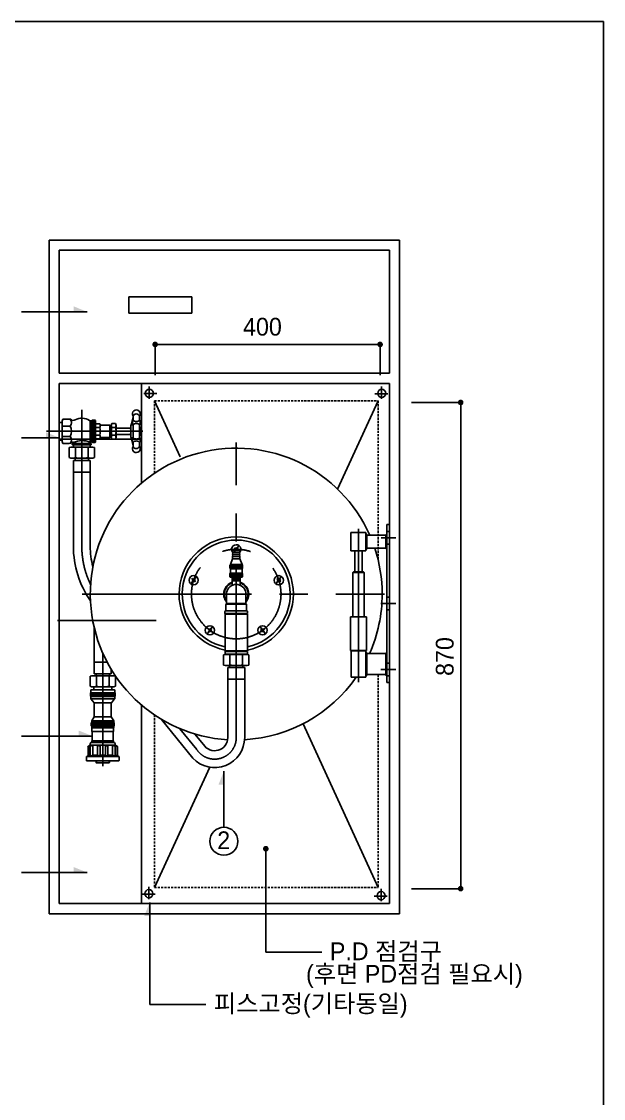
# Model space of a CAD drawing. Header units: millimetres. Extents: x 0 to 42050, y 0 to 29700.
# Drawn here: x 11613 to 14889, y 16216 to 22281 of the extents above; entities that cross this region are included whole.
import ezdxf
from ezdxf.enums import TextEntityAlignment as Align

# ---------------------------------------------------------------- set-up
doc = ezdxf.new("R2010")
doc.units = ezdxf.units.MM
doc.header["$LTSCALE"] = 50
for name, pattern in [('CENTER', [50.8, 31.75, -6.35, 6.35, -6.35]), ('CENTER2', [28.575, 19.05, -3.175, 3.175, -3.175]), ('HIDDEN', [0.375, 0.25, -0.125])]:
    doc.linetypes.add(name, pattern=pattern)
for name, color, linetype in [('4', 4, 'Continuous'), ('DIM', 7, 'Continuous'), ('FONT', 3, 'Continuous'), ('FORM', 4, 'Continuous'), ('PIPE', 3, 'Continuous'), ('도면층2', 4, 'Continuous'), ('도면층4', 112, 'Continuous')]:
    doc.layers.add(name, color=color, linetype=linetype)
doc.styles.add('돋움', font='')
doc.styles.get('돋움').set_extended_font_data('Dotum')
pattern_1 = [(45, (1190.246, 135150.4934), (-2.09733178, 2.09733178), [])]
pattern_2 = [(135, (1190.246, 135150.4934), (-2.09733178, -2.09733178), [])]

msp = doc.modelspace()

# ---------------------------------------------------------------- hatches: boundary and pattern name
at = {"ltscale": 10}
h = msp.add_hatch(dxfattribs=at)
h.set_pattern_fill('ANSI31', color=3, scale=23.7286, style=0)
h.set_pattern_definition(pattern_1)
h.paths.add_polyline_path([(12821.8, 19172.5), (12786.3, 19172.5), (12786.3, 19154.7), (12821.8, 19154.7)])
h.paths.add_polyline_path([(12821.8, 19219.9), (12786.3, 19219.9), (12786.3, 19202.1), (12821.8, 19202.1)])
h = msp.add_hatch(dxfattribs=at)
h.set_pattern_fill('ANSI31', color=3, scale=23.7286, angle=90, style=0)
h.set_pattern_definition(pattern_2)
h.paths.add_polyline_path([(12821.8, 19172.5), (12786.3, 19172.5), (12786.3, 19154.7), (12821.8, 19154.7)])
h.paths.add_polyline_path([(12821.8, 19219.9), (12786.3, 19219.9), (12786.3, 19202.1), (12821.8, 19202.1)])
h = msp.add_hatch(dxfattribs=at)
h.set_pattern_fill('ANSI31', color=3, scale=23.7286, style=0)
h.set_pattern_definition([(135, (24453.4456, 135150.4934), (2.09733178, 2.09733178), [])])
h.paths.add_polyline_path([(12821.8, 19172.5), (12857.4, 19172.5), (12857.4, 19154.7), (12821.8, 19154.7)])
h.paths.add_polyline_path([(12821.8, 19219.9), (12857.4, 19219.9), (12857.4, 19202.1), (12821.8, 19202.1)])
h = msp.add_hatch(dxfattribs=at)
h.set_pattern_fill('ANSI31', color=3, scale=23.7286, angle=90, style=0)
h.set_pattern_definition([(45, (24453.4456, 135150.4934), (2.09733178, -2.09733178), [])])
h.paths.add_polyline_path([(12821.8, 19172.5), (12857.4, 19172.5), (12857.4, 19154.7), (12821.8, 19154.7)])
h.paths.add_polyline_path([(12821.8, 19219.9), (12857.4, 19219.9), (12857.4, 19202.1), (12821.8, 19202.1)])
h = msp.add_hatch(dxfattribs=at)
h.set_pattern_fill('ANSI31', color=3, scale=23.7286, style=0)
h.set_pattern_definition(pattern_1)
h.paths.add_polyline_path([(12844.1, 19145.8), (12821.8, 19145.8), (12821.8, 19130.9), (12844.1, 19130.9)])
h.paths.add_polyline_path([(12821.8, 19145.8), (12799.6, 19145.8), (12799.6, 19130.9), (12821.8, 19130.9)])
h = msp.add_hatch(dxfattribs=at)
h.set_pattern_fill('ANSI31', color=3, scale=23.7286, angle=90, style=0)
h.set_pattern_definition(pattern_2)
h.paths.add_polyline_path([(12844.1, 19145.8), (12821.8, 19145.8), (12821.8, 19130.9), (12844.1, 19130.9)])
h.paths.add_polyline_path([(12821.8, 19145.8), (12799.6, 19145.8), (12799.6, 19130.9), (12821.8, 19130.9)])

# ---------------------------------------------------------------- linework, layer by layer
at = {"linetype": 'CENTER2'}
for p, q in [((11952.5, 20094.3), (11952.5, 19326)), ((12296.7, 19973.4), (11754.6, 19973.4)), ((12821.8, 18241.4), (12821.8, 19909.6)), ((13510, 18560.9), (13510, 19423.8)), ((13720.6, 19374.1), (13637.5, 19374.1)), ((11954.4, 19056.8), (13655.9, 19056.8)), ((13720.6, 19003.4), (13634.9, 19003.4)), ((12070.3, 18087.1), (12070.3, 18724.7)), ((13720.6, 18632.6), (13634.9, 18632.6)), ((12599.1, 18181.2), (12505.2, 18298.6))]:
    msp.add_line(p, q, dxfattribs=at)
at = {"color": 0, "ltscale": 10}
for p, q in [((11825.9, 20023.9), (11842.7, 20023.9)), ((11825.9, 19923), (11842.7, 19923))]:
    msp.add_line(p, q, dxfattribs=at)
at = {"color": 0, "ltscale": 5}
msp.add_line((11825.9, 20023.9), (11825.9, 19923), dxfattribs=at)
at = {"color": 253}
for p, q in [((11881.4, 19881.5), (11881.4, 19825.1)), ((11899.2, 19884.5), (12005.8, 19884.5)), ((11906.3, 19884.5), (11998.7, 19884.5)), ((11916.9, 19825.1), (11916.9, 19881.5)), ((11988, 19825.1), (11988, 19881.5)), ((12023.5, 19881.5), (12023.5, 19825.1)), ((11899.2, 19822.2), (12005.8, 19822.2)), ((11914.7, 19822.2), (11914.7, 19809.1)), ((11990.3, 19822.2), (11990.3, 19809.1)), ((12750.8, 18713.7), (12750.8, 18657.3)), ((12875.1, 18716.6), (12768.5, 18716.6)), ((12786.3, 18657.3), (12786.3, 18713.7)), ((12857.4, 18657.3), (12857.4, 18713.7)), ((12892.9, 18713.7), (12892.9, 18657.3)), ((12875.1, 18654.3), (12768.5, 18654.3)), ((12784, 18654.3), (12784, 18643.3)), ((12859.7, 18654.3), (12859.7, 18643.3)), ((11999.3, 18537.3), (11999.3, 18593.6)), ((12123.6, 18596.6), (12017, 18596.6)), ((12032.5, 18596.6), (12032.5, 18607.6)), ((12034.8, 18593.6), (12034.8, 18537.3)), ((12105.9, 18593.6), (12105.9, 18537.3)), ((12108.1, 18596.6), (12108.1, 18607.6)), ((12141.4, 18537.3), (12141.4, 18593.6)), ((12123.6, 18534.3), (12017, 18534.3)), ((12019.9, 18517.5), (12019.9, 18534.4)), ((12120.8, 18517.5), (12120.8, 18534.4))]:
    msp.add_line(p, q, dxfattribs=at)
at = {"color": 4, "ltscale": 0.15}
for p, q in [((11905, 19809.1), (11905, 19326)), ((11999.9, 19809.1), (11999.9, 19326)), ((12022.9, 18607.6), (12022.9, 18865.3)), ((12022.9, 18673), (12095.4, 18673)), ((12117.8, 18607.6), (12117.8, 18633.3)), ((12774.4, 18643.3), (12774.4, 18248.7)), ((12869.3, 18643.3), (12774.4, 18643.3)), ((12869.3, 18643.3), (12869.3, 18248.7)), ((12117.8, 18607.6), (12022.9, 18607.6))]:
    msp.add_line(p, q, dxfattribs=at)
at = {"color": 4, "ltscale": 10}
for p, q in [((11905, 19809.1), (11999.9, 19809.1)), ((11999.9, 19743.8), (11905, 19743.8)), ((12774.4, 18577.9), (12869.3, 18577.9)), ((12577.1, 18132.9), (12401.4, 18350.9)), ((12637.5, 18209.1), (12589.5, 18268.7))]:
    msp.add_line(p, q, dxfattribs=at)
at = {"color": 3, "ltscale": 5}
for p, q in [((12821.8, 19303), (12801.1, 19303)), ((12821.8, 19291.1), (12801.1, 19291.1)), ((12834, 19325.6), (12809.7, 19292.2)), ((12813.6, 19317.7), (12811, 19314.2)), ((12818.8, 19308.5), (12814.8, 19303)), ((12822.4, 19305.9), (12820.3, 19303)), ((12827.1, 19319.9), (12821.4, 19312.1)), ((12821.8, 19303), (12842.6, 19303)), ((12821.8, 19291.1), (12842.6, 19291.1)), ((12830.7, 19317.3), (12825, 19309.5)), ((12832.8, 19303.8), (12832.2, 19303)), ((12821.8, 19279.2), (12801.1, 19279.2)), ((12821.8, 19267.4), (12801.1, 19267.4)), ((12821.8, 19255.5), (12801.1, 19255.5)), ((12821.8, 19279.2), (12842.6, 19279.2)), ((12821.8, 19267.4), (12842.6, 19267.4)), ((12821.8, 19255.5), (12842.6, 19255.5)), ((12821.8, 19219.9), (12786.3, 19219.9)), ((12821.8, 19202.1), (12786.3, 19202.1)), ((12821.8, 19172.5), (12786.3, 19172.5)), ((12821.8, 19222.9), (12789.2, 19222.9)), ((12821.8, 19199.1), (12789.2, 19199.1)), ((12821.8, 19175.4), (12789.2, 19175.4)), ((12821.8, 19222.9), (12854.5, 19222.9)), ((12821.8, 19219.9), (12857.4, 19219.9)), ((12821.8, 19202.1), (12857.4, 19202.1)), ((12821.8, 19199.1), (12854.5, 19199.1)), ((12821.8, 19175.4), (12854.5, 19175.4)), ((12821.8, 19172.5), (12857.4, 19172.5)), ((12594.3, 19151.6), (12570, 19118.1)), ((12573.9, 19143.7), (12571.3, 19140.1)), ((12579.1, 19134.4), (12573.5, 19126.6)), ((12582.7, 19131.8), (12577.1, 19124)), ((12587.4, 19145.8), (12581.7, 19138)), ((12591, 19143.2), (12585.3, 19135.4)), ((12593.1, 19129.7), (12590.5, 19126.1)), ((12821.8, 19154.7), (12786.3, 19154.7)), ((12821.8, 19151.7), (12789.2, 19151.7)), ((12821.8, 19145.8), (12799.6, 19145.8)), ((12821.8, 19130.9), (12799.6, 19130.9)), ((12821.8, 19154.7), (12857.4, 19154.7)), ((12821.8, 19151.7), (12854.5, 19151.7)), ((12821.8, 19145.8), (12844.1, 19145.8)), ((12821.8, 19130.9), (12844.1, 19130.9)), ((13073.6, 19151.4), (13049.3, 19117.9)), ((13053.2, 19143.5), (13050.6, 19139.9)), ((13058.4, 19134.2), (13052.7, 19126.4)), ((13062, 19131.6), (13056.3, 19123.8)), ((13066.7, 19145.6), (13061, 19137.8)), ((13070.3, 19143), (13064.6, 19135.2)), ((13072.4, 19129.5), (13069.8, 19125.9)), ((12767.7, 19004.4), (12767.7, 19065.7)), ((12876, 19004.4), (12876, 19065.7)), ((12764, 18964.8), (12764, 18998.9)), ((12879.2, 19000.6), (12764.5, 19000.6)), ((12767.7, 19004.4), (12876, 19004.4)), ((12879.7, 18964.8), (12879.7, 18998.9)), ((12758.1, 18947), (12758.1, 18958.9)), ((12758.1, 18947), (12821.8, 18947)), ((12761, 18961.9), (12882.7, 18961.9)), ((12771.4, 18944.1), (12771.4, 18947)), ((12821.8, 18947), (12885.6, 18947)), ((12872.3, 18944.1), (12872.3, 18947)), ((12885.6, 18947), (12885.6, 18958.9)), ((12685.9, 18869.7), (12661.6, 18836.2)), ((12665.5, 18861.8), (12662.9, 18858.2)), ((12679, 18863.9), (12673.3, 18856.1)), ((12957.8, 18869.7), (12982.1, 18836.2)), ((12964.7, 18863.9), (12970.4, 18856.1)), ((12978.2, 18861.8), (12980.8, 18858.2)), ((12670.7, 18852.5), (12665, 18844.7)), ((12674.3, 18849.9), (12668.6, 18842.1)), ((12682.6, 18861.3), (12676.9, 18853.5)), ((12684.7, 18847.9), (12682.1, 18844.3)), ((12959, 18847.9), (12961.6, 18844.3)), ((12961.1, 18861.3), (12966.8, 18853.5)), ((12969.4, 18849.9), (12975, 18842.1)), ((12973, 18852.5), (12978.6, 18844.7)), ((12758.8, 18733.5), (12758.8, 18718.6)), ((12821.8, 18733.5), (12758.8, 18733.5)), ((12821.8, 18718.6), (12758.8, 18718.6)), ((12771.4, 18733.5), (12771.4, 18736.4)), ((12821.8, 18733.5), (12884.9, 18733.5)), ((12821.8, 18718.6), (12884.9, 18718.6)), ((12872.3, 18733.5), (12872.3, 18736.4)), ((12884.9, 18733.5), (12884.9, 18718.6))]:
    msp.add_line(p, q, dxfattribs=at)
at = {"color": 3, "ltscale": 20}
for p, q in [((12801.1, 19291.1), (12801.1, 19303)), ((12842.6, 19291.1), (12842.6, 19303)), ((12801.1, 19255.5), (12801.1, 19267.4)), ((12842.6, 19255.5), (12842.6, 19267.4)), ((12786.3, 19202.1), (12786.3, 19219.9)), ((12786.3, 19154.7), (12786.3, 19172.5)), ((12789.2, 19175.4), (12789.2, 19199.1)), ((12854.5, 19175.4), (12854.5, 19199.1)), ((12857.4, 19202.1), (12857.4, 19219.9)), ((12857.4, 19154.7), (12857.4, 19172.5)), ((12799.6, 19106.2), (12799.6, 19145.8)), ((12810, 19145.8), (12810, 19151.7)), ((12833.7, 19145.8), (12833.7, 19151.7)), ((12844.1, 19106.2), (12844.1, 19145.8))]:
    msp.add_line(p, q, dxfattribs=at)
at = {"color": 3, "ltscale": 10}
for p, q in [((12802.6, 19291.3), (12801.1, 19279.2)), ((12811, 19314.2), (12818.8, 19308.5)), ((12813.6, 19317.7), (12821.4, 19312.1)), ((12822.4, 19305.9), (12826.4, 19303)), ((12825, 19309.5), (12832.8, 19303.8)), ((12827.1, 19319.9), (12830.7, 19317.3)), ((12841.1, 19291.3), (12842.6, 19279.2)), ((12789.2, 19222.9), (12801.1, 19255.5)), ((12802.6, 19279.2), (12801.1, 19267.4)), ((12841.1, 19279.2), (12842.6, 19267.4)), ((12854.5, 19222.9), (12842.6, 19255.5)), ((12786.3, 19219.9), (12789.2, 19222.9)), ((12789.2, 19199.1), (12786.3, 19202.1)), ((12786.3, 19172.5), (12789.2, 19175.4)), ((12857.4, 19219.9), (12854.5, 19222.9)), ((12854.5, 19199.1), (12857.4, 19202.1)), ((12857.4, 19172.5), (12854.5, 19175.4)), ((12571.3, 19140.1), (12579.1, 19134.4)), ((12573.5, 19126.6), (12577.1, 19124)), ((12573.9, 19143.7), (12581.7, 19138)), ((12582.7, 19131.8), (12590.5, 19126.1)), ((12585.3, 19135.4), (12593.1, 19129.7)), ((12587.4, 19145.8), (12591, 19143.2)), ((12789.2, 19151.7), (12786.3, 19154.7)), ((12854.5, 19151.7), (12857.4, 19154.7)), ((13050.6, 19139.9), (13058.4, 19134.2)), ((13052.7, 19126.4), (13056.3, 19123.8)), ((13053.2, 19143.5), (13061, 19137.8)), ((13062, 19131.6), (13069.8, 19125.9)), ((13064.6, 19135.2), (13072.4, 19129.5)), ((13066.7, 19145.6), (13070.3, 19143)), ((12665.5, 18861.8), (12673.3, 18856.1)), ((12679, 18863.9), (12682.6, 18861.3)), ((12964.7, 18863.9), (12961.1, 18861.3)), ((12978.2, 18861.8), (12970.4, 18856.1)), ((12662.9, 18858.2), (12670.7, 18852.5)), ((12665, 18844.7), (12668.6, 18842.1)), ((12674.3, 18849.9), (12682.1, 18844.3)), ((12676.9, 18853.5), (12684.7, 18847.9)), ((12966.8, 18853.5), (12959, 18847.9)), ((12969.4, 18849.9), (12961.6, 18844.3)), ((12980.8, 18858.2), (12973, 18852.5)), ((12978.6, 18844.7), (12975, 18842.1))]:
    msp.add_line(p, q, dxfattribs=at)
at = {"linetype": 'ByBlock'}
for p, q in [((12771.4, 18733.5), (12773.8, 18733.5)), ((12773.8, 18733.5), (12771.4, 18733.5)), ((12771.4, 18733.5), (12773.8, 18733.5)), ((12773.8, 18733.5), (12771.4, 18733.5)), ((12872.3, 18733.5), (12869.9, 18733.5)), ((12869.9, 18733.5), (12872.3, 18733.5)), ((12872.3, 18733.5), (12869.9, 18733.5)), ((12869.9, 18733.5), (12872.3, 18733.5))]:
    msp.add_line(p, q, dxfattribs=at)
at = {"ltscale": 10}
for p, q in [((12771.4, 18718.6), (12771.4, 18716.5)), ((12872.3, 18718.6), (12872.3, 18716.5))]:
    msp.add_line(p, q, dxfattribs=at)
at = {"color": 250}
for p, q in [((12002.9, 18501.2), (12000.7, 18499.7)), ((12070.3, 18499.7), (12000.7, 18499.7)), ((12002.9, 18501.2), (12002.9, 18514.5)), ((12070.3, 18501.2), (12002.9, 18501.2)), ((12070.3, 18501.2), (12137.7, 18501.2)), ((12070.3, 18499.7), (12140, 18499.7)), ((12137.7, 18501.2), (12137.7, 18514.5)), ((12137.7, 18501.2), (12140, 18499.7)), ((12000.7, 18481.9), (12070.3, 18481.9)), ((12002.9, 18480.4), (12000.7, 18481.9)), ((12070.3, 18480.4), (12002.9, 18480.4)), ((12002.9, 18468.2), (12002.9, 18480.4)), ((12003.6, 18466.3), (12021.5, 18445)), ((12022.5, 18443.4), (12070.3, 18443.4)), ((12140, 18481.9), (12070.3, 18481.9)), ((12070.3, 18480.4), (12137.7, 18480.4)), ((12118.2, 18443.4), (12070.3, 18443.4)), ((12137, 18466.3), (12119.1, 18445)), ((12137.7, 18480.4), (12140, 18481.9)), ((12137.7, 18468.2), (12137.7, 18480.4)), ((12008.1, 18333.7), (12005.9, 18332.3)), ((12008.1, 18342.6), (12022, 18364.9)), ((12008.1, 18342.6), (12070.3, 18342.6)), ((12008.1, 18333.7), (12008.1, 18342.6)), ((12008.1, 18333.7), (12070.3, 18333.7)), ((12070.3, 18366.3), (12022.7, 18366.3)), ((12070.3, 18366.3), (12118, 18366.3)), ((12132.6, 18342.6), (12070.3, 18342.6)), ((12070.3, 18335.2), (12070.3, 18330.2)), ((12070.3, 18335.2), (12070.3, 18330.2)), ((12070.3, 18335.2), (12070.3, 18330.2)), ((12070.3, 18335.2), (12070.3, 18330.2)), ((12132.6, 18333.7), (12070.3, 18333.7)), ((12132.6, 18342.6), (12118.6, 18364.9)), ((12132.6, 18333.7), (12132.6, 18342.6)), ((12132.6, 18333.7), (12134.8, 18332.3)), ((12008.1, 18313), (12005.9, 18314.5)), ((12070.3, 18313), (12008.1, 18313)), ((12009.6, 18283.4), (12009.6, 18302.6)), ((12011.1, 18230), (12011.1, 18283.4)), ((12070.3, 18313), (12132.6, 18313)), ((12129.6, 18230), (12129.6, 18283.4)), ((12131.1, 18283.4), (12131.1, 18302.6)), ((12132.6, 18313), (12134.8, 18314.5)), ((11987.4, 18145.5), (11987.4, 18194.5)), ((11997.7, 18203.4), (11996.2, 18203.4)), ((11997.7, 18152), (11997.7, 18206.6)), ((11997.7, 18206.6), (12070.3, 18206.6)), ((12011.1, 18221.1), (12003.7, 18221.1)), ((12070.3, 18221.1), (12003.7, 18221.1)), ((12009.6, 18221.1), (12009.6, 18230)), ((12070.3, 18221.1), (12137, 18221.1)), ((12142.9, 18206.6), (12070.3, 18206.6)), ((12129.6, 18221.1), (12137, 18221.1)), ((12131.1, 18221.1), (12131.1, 18230)), ((12142.9, 18152), (12142.9, 18206.6)), ((12142.9, 18203.4), (12144.4, 18203.4)), ((12153.3, 18145.5), (12153.3, 18194.5)), ((11978.5, 18118.9), (11978.5, 18139.7)), ((12070.3, 18141.1), (11978.8, 18141.1)), ((11980, 18142.3), (11996, 18149.2)), ((11997.2, 18150.3), (12000, 18150.3)), ((12014.8, 18150.3), (12040.8, 18150.3)), ((12055.6, 18150.3), (12070.3, 18150.3)), ((12085.1, 18150.3), (12070.3, 18150.3)), ((12070.3, 18141.1), (12161.8, 18141.1)), ((12125.8, 18150.3), (12099.9, 18150.3)), ((12143.4, 18150.3), (12140.6, 18150.3)), ((12160.7, 18142.3), (12144.7, 18149.2)), ((12162.2, 18118.9), (12162.2, 18139.7)), ((12070.3, 18117.4), (11980, 18117.4)), ((12042.6, 18117.4), (12032.5, 18114.5)), ((12037.3, 18117.4), (12033.3, 18116.2)), ((12034, 18107.1), (12070.3, 18107.1)), ((12070.3, 18117.4), (12160.7, 18117.4)), ((12106.6, 18107.1), (12070.3, 18107.1)), ((12106.6, 18107.1), (12070.3, 18107.1)), ((12098.1, 18117.4), (12108.1, 18114.5)), ((12103.3, 18117.4), (12107.4, 18116.2))]:
    msp.add_line(p, q, dxfattribs=at)
at = {"linetype": 'CENTER2'}
msp.add_circle((12821.8, 19056.8), 252.1, dxfattribs=at)
at = {"color": 3, "ltscale": 10}
for centre in [(12582.1, 19134.7), (13061.4, 19134.5), (12673.7, 18852.8), (12970, 18852.8)]:
    msp.add_circle(centre, 26, dxfattribs=at)
at = {"color": 253}
for centre, radius, start, end in [((11899.2, 19829.8), 54.7, 71.04436, 108.95564), ((11952.5, 19670.1), 214.3, 80.4569, 99.5431), ((12005.8, 19829.8), 54.7, 71.04436, 108.95564), ((11899.2, 19876.9), 54.7, 251.04436, 288.95564), ((11952.5, 20036.5), 214.3, 260.4569, 279.5431), ((12005.8, 19876.9), 54.7, 251.04436, 288.95564), ((12768.5, 18661.9), 54.7, 71.04436, 108.95564), ((12821.8, 18502.3), 214.3, 80.4569, 99.5431), ((12875.1, 18661.9), 54.7, 71.04436, 108.95564), ((12768.5, 18709), 54.7, 251.04436, 288.95564), ((12821.8, 18868.7), 214.3, 260.4569, 279.5431), ((12875.1, 18709), 54.7, 251.04436, 288.95564), ((12017, 18541.9), 54.7, 71.04436, 108.95564), ((12070.3, 18382.3), 214.3, 80.4569, 99.5431), ((12017, 18589), 54.7, 251.04436, 288.95564), ((12123.6, 18589), 54.7, 251.04436, 288.95564)]:
    msp.add_arc(centre, radius, start, end, dxfattribs=at)
at = {"color": 190}
for radius, start, end in [(821.6, 23.84928, 266.68865), (321.8, 281.29453, 258.70547), (304, 281.96517, 258.03483), (821.6, 0, 18.30525), (821.6, 335.92437, 0), (821.6, 273.2805, 325.22208)]:
    msp.add_arc((12821.8, 19056.8), radius, start, end, dxfattribs=at)
at = {"color": 4, "ltscale": 0.15}
for centre, radius, start, end in [((12444.9, 19326), 539.8, 180, 214.71828), ((12444.9, 19326), 444.9, 180, 194.91655), ((12700.2, 18248.7), 169.1, 223.23601, 0), ((12700.2, 18248.7), 74.2, 212.26986, 0)]:
    msp.add_arc(centre, radius, start, end, dxfattribs=at)
at = {"linetype": 'CENTER2'}
for centre, radius, start, end in [((12444.9, 19326), 492.4, 180, 205.92129), ((12700.2, 18248.7), 121.6, 213.71678, 0)]:
    msp.add_arc(centre, radius, start, end, dxfattribs=at)
at = {"color": 3, "ltscale": 10}
for centre, radius, start, end in [((12821.7, 19308.8), 26, 323.50846, 217.24495), ((12821.8, 19055.9), 55, 10.23463, 169.76537)]:
    msp.add_arc(centre, radius, start, end, dxfattribs=at)
at = {"color": 3, "ltscale": 5}
for centre, radius, start, end in [((12821.8, 19056.8), 70.4, 108.40848, 219.78769), ((12821.8, 19056.8), 66.7, 109.47122, 215.79537), ((12821.8, 19056.8), 70.4, 320.21231, 71.59152), ((12821.8, 19056.8), 66.7, 324.20463, 70.52878), ((12767, 18998.9), 2.97, 112.02431, 180), ((12764.7, 19004.4), 2.97, 292.02431, 0), ((12878.9, 19004.4), 2.97, 180, 247.97569), ((12876.7, 18998.9), 2.97, 0, 67.97569), ((12761, 18958.9), 2.97, 90, 180), ((12761, 18964.8), 2.97, 270, 0), ((12882.7, 18964.8), 2.97, 180, 270), ((12882.7, 18958.9), 2.97, 0, 90)]:
    msp.add_arc(centre, radius, start, end, dxfattribs=at)
at = {"ltscale": 10}
for centre, radius, start, end in [((12123.6, 18541.9), 54.7, 71.04436, 108.95564), ((12070.3, 18748.6), 214.3, 260.4569, 279.5431)]:
    msp.add_arc(centre, radius, start, end, dxfattribs=at)
at = {"color": 250}
for centre, radius, start, end in [((12005.9, 18514.5), 2.96, 90, 180), ((12134.8, 18514.5), 2.96, 0, 90), ((12005.9, 18468.2), 2.96, 180, 220.156), ((12134.8, 18468.2), 2.96, 319.844, 0), ((12017, 18368), 5.93, 327.99462, 0), ((12123.7, 18368), 5.93, 180, 212.00538), ((12009.6, 18305.6), 1.48, 180, 270), ((12011.1, 18302.6), 1.48, 90, 180), ((12129.6, 18302.6), 1.48, 0, 90), ((12131.1, 18305.6), 1.48, 270, 0), ((11996.2, 18194.5), 8.89, 90, 180), ((12038.4, 18198.5), 41.5, 146.93066, 168.77431), ((12007.4, 18196), 7.41, 0, 180), ((12048.2, 18196), 7.41, 0, 180), ((12092.5, 18196), 7.41, 0, 180), ((12133.2, 18196), 7.41, 0, 180), ((12102.2, 18198.5), 41.5, 11.22569, 33.06934), ((12144.4, 18194.5), 8.89, 0, 90), ((11981.4, 18139.7), 2.96, 119.81012, 180), ((11994.8, 18152), 2.96, 293.54171, 0), ((12007.4, 18153.6), 8.09, 203.72719, 336.27281), ((12048.2, 18153.6), 8.09, 203.72719, 336.27281), ((12092.5, 18153.6), 8.09, 203.72719, 336.27281), ((12133.2, 18153.6), 8.09, 203.72719, 336.27281), ((12145.9, 18152), 2.96, 180, 246.45829), ((12159.2, 18139.7), 2.96, 0, 60.18988), ((11980, 18118.9), 1.48, 180, 270), ((12160.7, 18118.9), 1.48, 270, 0)]:
    msp.add_arc(centre, radius, start, end, dxfattribs=at)
at = {"color": 4, "ltscale": 5}
msp.add_arc((12821.8, 19056.8), 541.3, 269.98156, 270, dxfattribs=at)
at = {"color": 250, "ltscale": 2.5}
for centre, start, end in [((12017, 18441.2), 0, 40.156), ((12123.7, 18441.2), 139.844, 180)]:
    msp.add_arc(centre, 5.93, start, end, dxfattribs=at)
at = {"layer": '4', "color": 42}
for p, q in [((11842.7, 20030), (11842.7, 19916.9)), ((11842.7, 19923), (11842.7, 20023.9)), ((11842.7, 20017.9), (11842.7, 19960.9)), ((11844.9, 20042), (11882.1, 20042)), ((11902.1, 20034.3), (11902.3, 20034.3)), ((12006.7, 20032.8), (11998.9, 20032.8)), ((11999.9, 19913.3), (11999.9, 20032.8)), ((12008.1, 19913.7), (12008.1, 20033.2)), ((12010.3, 19911.6), (12010.3, 20035.3)), ((12020.7, 20035.7), (12011.8, 20035.7)), ((12020.7, 20035.7), (12020.7, 19973.5)), ((12026.6, 20035.7), (12020.7, 20035.7)), ((12029.6, 20032.8), (12029.6, 19973.5)), ((12032.6, 20016.3), (12053.3, 20016.3)), ((12142.3, 20017.1), (12121.6, 20017.1)), ((12241.6, 20054.5), (12230.8, 20010.3)), ((12241.7, 20056.9), (12241.7, 20036)), ((12277.2, 20057.9), (12277.2, 20036)), ((11886.9, 20002.5), (11842.7, 20002.5)), ((12020.7, 19911.2), (12020.7, 19973.5)), ((12029.6, 19994.9), (12054.2, 19994.9)), ((12029.6, 19914.1), (12029.6, 19973.5)), ((12111.2, 20008.3), (12058.6, 20008.3)), ((12112.7, 20006.8), (12111.2, 20008.3)), ((12111.2, 20008.3), (12111.2, 19938.6)), ((12112.7, 20006.8), (12112.7, 19973.5)), ((12118.6, 20006.1), (12112.7, 20006.1)), ((12112.7, 19940.1), (12112.7, 19973.5)), ((12118.6, 20006.1), (12118.6, 19973.5)), ((12118.6, 19940.8), (12118.6, 19973.5)), ((12121.5, 19995.3), (12142.3, 19995.3)), ((12145.3, 20006.2), (12145.3, 19973.5)), ((12226.8, 19991.2), (12145.3, 19991.2)), ((12145.3, 19940.7), (12145.3, 19973.5)), ((12226.8, 19955.7), (12145.3, 19955.7)), ((12226.8, 19991.2), (12226.8, 19985.3)), ((12228.3, 19985.3), (12226.8, 19985.3)), ((12226.8, 19955.7), (12226.8, 19961.6)), ((12228.3, 19961.6), (12226.8, 19961.6)), ((12241, 20010.2), (12228.3, 20009)), ((12228.3, 20009), (12228.3, 19973.5)), ((12228.3, 19937.9), (12228.3, 19973.5)), ((12241.7, 20009.1), (12241.7, 19973.5)), ((12241.7, 19973.5), (12241.7, 19937.8)), ((12277.2, 20009.1), (12277.2, 19973.5)), ((12284.3, 19995.7), (12277.2, 19995.7)), ((12285.6, 19984.6), (12277.2, 19984.6)), ((12277.2, 19973.5), (12277.2, 19937.8)), ((12285.6, 19962.3), (12277.2, 19962.4)), ((12285.6, 19990.1), (12285.6, 19956.8)), ((12287.6, 19985.3), (12285.6, 19985.3)), ((12287.6, 19983.8), (12285.6, 19983.8)), ((12287.6, 19963.1), (12285.6, 19963.1)), ((12287.6, 19961.6), (12285.6, 19961.6)), ((12287.6, 19985.3), (12287.6, 19973.5)), ((12287.6, 19961.6), (12287.6, 19973.5)), ((11886.9, 19944.5), (11842.7, 19944.5)), ((11844.9, 19905), (11882.1, 19905)), ((11899.1, 19902.3), (11899.1, 19899.3)), ((11902.1, 19912.6), (11902.9, 19912.6)), ((11902.9, 19905.2), (11902.1, 19905.2)), ((11902.1, 19896.3), (11906.3, 19896.3)), ((12002, 19905.2), (11902.9, 19905.2)), ((11905.9, 19909.7), (11905.9, 19908.2)), ((11906.3, 19896.3), (11906.3, 19884.5)), ((11998.7, 19896.3), (11906.3, 19896.3)), ((12002.9, 19896.3), (11998.7, 19896.3)), ((11998.7, 19896.3), (11998.7, 19884.5)), ((11999, 19911.2), (11999, 19908.2)), ((12006.7, 19914.1), (12002, 19914.1)), ((12002.9, 19905.2), (12002, 19905.2)), ((12005.9, 19902.3), (12005.9, 19899.3)), ((12020.7, 19911.2), (12011.8, 19911.2)), ((12026.6, 19911.2), (12020.7, 19911.2)), ((12029.6, 19952), (12054.2, 19952)), ((12032.6, 19930.6), (12053.3, 19930.6)), ((12111.2, 19938.6), (12058.6, 19938.6)), ((12112.7, 19940.1), (12111.2, 19938.6)), ((12118.6, 19940.8), (12112.7, 19940.8)), ((12121.5, 19951.6), (12142.3, 19951.6)), ((12142.3, 19929.8), (12121.5, 19929.8)), ((12241, 19936.7), (12228.3, 19937.9)), ((12241.6, 19892.4), (12230.8, 19936.6)), ((12241.7, 19911), (12241.7, 19889)), ((12284.3, 19951.2), (12277.2, 19951.2)), ((12277.2, 19911), (12277.2, 19889))]:
    msp.add_line(p, q, dxfattribs=at)
at = {"layer": '4', "color": 250}
for p, q in [((12000.7, 18499.7), (12000.7, 18481.9)), ((12002.9, 18499.7), (12002.9, 18481.9)), ((12004.8, 18499.7), (12004.8, 18481.9)), ((12005.9, 18517.5), (12070.3, 18517.5)), ((12007.1, 18499.7), (12007.1, 18481.9)), ((12009.6, 18499.7), (12009.6, 18481.9)), ((12009.6, 18499.7), (12009.6, 18481.9)), ((12012.5, 18499.7), (12012.5, 18481.9)), ((12015.5, 18499.7), (12015.5, 18481.9)), ((12018.5, 18499.7), (12018.5, 18481.9)), ((12021.4, 18499.7), (12021.4, 18481.9)), ((12024.4, 18499.7), (12024.4, 18481.9)), ((12027.4, 18499.7), (12027.4, 18481.9)), ((12030.3, 18499.7), (12030.3, 18481.9)), ((12033.3, 18499.7), (12033.3, 18481.9)), ((12033.3, 18499.7), (12033.3, 18481.9)), ((12036.3, 18499.7), (12036.3, 18481.9)), ((12039.2, 18499.7), (12039.2, 18481.9)), ((12042.2, 18499.7), (12042.2, 18481.9)), ((12045.1, 18499.7), (12045.1, 18481.9)), ((12045.1, 18499.7), (12045.1, 18481.9)), ((12048.1, 18499.7), (12048.1, 18481.9)), ((12051.1, 18499.7), (12051.1, 18481.9)), ((12054, 18499.7), (12054, 18481.9)), ((12057, 18499.7), (12057, 18481.9)), ((12060, 18499.7), (12060, 18481.9)), ((12062.5, 18499.7), (12062.5, 18481.9)), ((12065.1, 18499.7), (12065.1, 18481.9)), ((12068.1, 18499.7), (12068.1, 18481.9)), ((12134.8, 18517.5), (12070.3, 18517.5)), ((12134.8, 18517.5), (12070.3, 18517.5)), ((12072.6, 18499.7), (12072.6, 18481.9)), ((12075.5, 18499.7), (12075.5, 18481.9)), ((12078.1, 18499.7), (12078.1, 18481.9)), ((12080.7, 18499.7), (12080.7, 18481.9)), ((12083.7, 18499.7), (12083.7, 18481.9)), ((12086.6, 18499.7), (12086.6, 18481.9)), ((12089.6, 18499.7), (12089.6, 18481.9)), ((12092.6, 18499.7), (12092.6, 18481.9)), ((12095.5, 18499.7), (12095.5, 18481.9)), ((12095.5, 18499.7), (12095.5, 18481.9)), ((12098.5, 18499.7), (12098.5, 18481.9)), ((12101.4, 18499.7), (12101.4, 18481.9)), ((12104.4, 18499.7), (12104.4, 18481.9)), ((12107.4, 18499.7), (12107.4, 18481.9)), ((12107.4, 18499.7), (12107.4, 18481.9)), ((12110.3, 18499.7), (12110.3, 18481.9)), ((12113.3, 18499.7), (12113.3, 18481.9)), ((12116.3, 18499.7), (12116.3, 18481.9)), ((12119.2, 18499.7), (12119.2, 18481.9)), ((12122.2, 18499.7), (12122.2, 18481.9)), ((12125.2, 18499.7), (12125.2, 18481.9)), ((12128.1, 18499.7), (12128.1, 18481.9)), ((12131.1, 18499.7), (12131.1, 18481.9)), ((12131.1, 18499.7), (12131.1, 18481.9)), ((12133.6, 18499.7), (12133.6, 18481.9)), ((12135.8, 18499.7), (12135.8, 18481.9)), ((12137.7, 18499.7), (12137.7, 18481.9)), ((12140, 18499.7), (12140, 18481.9)), ((12003.1, 18467.1), (12070.3, 18467.1)), ((12137.5, 18467.1), (12070.3, 18467.1)), ((12005.9, 18332.3), (12070.3, 18332.3)), ((12005.9, 18332.3), (12005.9, 18314.5)), ((12007.4, 18332.3), (12007.4, 18314.5)), ((12010.2, 18332.3), (12010.2, 18314.5)), ((12013, 18332.3), (12013, 18314.5)), ((12015.5, 18332.3), (12015.5, 18314.5)), ((12015.5, 18332.3), (12015.5, 18314.5)), ((12018.5, 18332.3), (12018.5, 18314.5)), ((12021.4, 18332.3), (12021.4, 18314.5)), ((12024.4, 18332.3), (12024.4, 18314.5)), ((12027.4, 18332.3), (12027.4, 18314.5)), ((12030.3, 18332.3), (12030.3, 18314.5)), ((12033.3, 18332.3), (12033.3, 18314.5)), ((12036.3, 18332.3), (12036.3, 18314.5)), ((12039.2, 18332.3), (12039.2, 18314.5)), ((12039.2, 18332.3), (12039.2, 18314.5)), ((12042.2, 18332.3), (12042.2, 18314.5)), ((12045.1, 18332.3), (12045.1, 18314.5)), ((12048.1, 18332.3), (12048.1, 18314.5)), ((12051.1, 18332.3), (12051.1, 18314.5)), ((12051.1, 18332.3), (12051.1, 18314.5)), ((12054, 18332.3), (12054, 18314.5)), ((12057, 18332.3), (12057, 18314.5)), ((12060, 18332.3), (12060, 18314.5)), ((12062.9, 18332.3), (12062.9, 18314.5)), ((12065.9, 18332.3), (12065.9, 18314.5)), ((12068.5, 18332.3), (12068.5, 18314.5)), ((12134.8, 18332.3), (12070.3, 18332.3)), ((12072.2, 18332.3), (12072.2, 18314.5)), ((12074.8, 18332.3), (12074.8, 18314.5)), ((12077.7, 18332.3), (12077.7, 18314.5)), ((12080.7, 18332.3), (12080.7, 18314.5)), ((12083.7, 18332.3), (12083.7, 18314.5)), ((12086.6, 18332.3), (12086.6, 18314.5)), ((12089.6, 18332.3), (12089.6, 18314.5)), ((12089.6, 18332.3), (12089.6, 18314.5)), ((12092.6, 18332.3), (12092.6, 18314.5)), ((12095.5, 18332.3), (12095.5, 18314.5)), ((12098.5, 18332.3), (12098.5, 18314.5)), ((12101.4, 18332.3), (12101.4, 18314.5)), ((12101.4, 18332.3), (12101.4, 18314.5)), ((12104.4, 18332.3), (12104.4, 18314.5)), ((12107.4, 18332.3), (12107.4, 18314.5)), ((12110.3, 18332.3), (12110.3, 18314.5)), ((12113.3, 18332.3), (12113.3, 18314.5)), ((12116.3, 18332.3), (12116.3, 18314.5)), ((12119.2, 18332.3), (12119.2, 18314.5)), ((12122.2, 18332.3), (12122.2, 18314.5)), ((12125.2, 18332.3), (12125.2, 18314.5)), ((12125.2, 18332.3), (12125.2, 18314.5)), ((12127.6, 18332.3), (12127.6, 18314.5)), ((12130.5, 18332.3), (12130.5, 18314.5)), ((12133.3, 18332.3), (12133.3, 18314.5)), ((12134.8, 18332.3), (12134.8, 18314.5)), ((12005.9, 18314.5), (12070.3, 18314.5)), ((12008.1, 18313), (12008.1, 18305.6)), ((12009.6, 18304.1), (12070.3, 18304.1)), ((12009.6, 18283.4), (12070.3, 18283.4)), ((12134.8, 18314.5), (12070.3, 18314.5)), ((12131.1, 18304.1), (12070.3, 18304.1)), ((12131.1, 18283.4), (12070.3, 18283.4)), ((12132.6, 18313), (12132.6, 18305.6)), ((12009.6, 18230), (12070.3, 18230)), ((12131.1, 18230), (12070.3, 18230)), ((12032.5, 18114.5), (12032.5, 18108.5)), ((12108.1, 18114.5), (12108.1, 18108.5))]:
    msp.add_line(p, q, dxfattribs=at)
at = {"layer": '4', "color": 250, "ltscale": 2.5}
for p, q in [((12022.9, 18441.2), (12022.9, 18368)), ((12117.7, 18441.2), (12117.7, 18368)), ((12000, 18196), (12000, 18150.3)), ((12014.8, 18196), (12014.8, 18150.3)), ((12040.8, 18196), (12040.8, 18150.3)), ((12055.6, 18196), (12055.6, 18150.3)), ((12085.1, 18196), (12085.1, 18150.3)), ((12099.9, 18196), (12099.9, 18150.3)), ((12125.8, 18196), (12125.8, 18150.3)), ((12140.6, 18196), (12140.6, 18150.3))]:
    msp.add_line(p, q, dxfattribs=at)
at = {"layer": '4', "color": 250, "linetype": 'CENTER', "ltscale": 2.5}
for p, q in [((12033.3, 18116.2), (12033.3, 18114.7)), ((12107.4, 18116.2), (12107.4, 18114.7))]:
    msp.add_line(p, q, dxfattribs=at)
at = {"layer": '4', "color": 42}
for centre, radius, start, end in [((12259.5, 20071.3), 22.2, 322.94198, 213.11949), ((11877.8, 20030), 35, 159.97943, 180), ((11882.1, 20024.2), 17.8, 47.78246, 90), ((11864.5, 20021.8), 29.6, 319.14904, 41.1744), ((11902.1, 20046.1), 11.9, 227.78246, 270), ((11902.3, 20061), 26.7, 270, 299.81365), ((11952.5, 19973.5), 74.2, 54.56906, 119.81365), ((11998.9, 20038.7), 5.93, 234.56906, 270), ((12006.7, 20035.7), 2.97, 270, 330), ((12011.8, 20032.8), 2.97, 90, 150), ((12026.6, 20032.8), 2.97, 0, 90), ((12032.6, 20019.2), 2.97, 180, 270), ((12036.2, 20004.8), 20.6, 331.1399, 33.66931), ((12140.2, 20006.2), 21.6, 149.57794, 210.38527), ((12123.7, 20006.2), 21.6, 329.61473, 30.42206), ((12259.5, 20022.6), 22.2, 142.94198, 217.05802), ((12258.8, 20052), 19.3, 17.85323, 158.20824), ((12235.9, 20055.9), 5.93, 346.29304, 33.11949), ((12259.5, 20051), 23.3, 220.31567, 319.68433), ((12259.5, 19994.1), 23.3, 40.31567, 139.68433), ((12259.5, 20022.6), 22.2, 322.94198, 37.05802), ((11831.8, 19973.5), 62.3, 332.26452, 27.73548), ((11944.4, 19973.5), 111.9, 348.96877, 11.03123), ((12058.6, 20011.3), 2.97, 216.65163, 270), ((12200.4, 19973.5), 81.8, 164.52586, 195.47414), ((12063.5, 19973.5), 81.8, 344.52586, 15.47414), ((12229.4, 20010.6), 1.48, 275.19443, 346.29304), ((12272.8, 19990.1), 12.7, 334.118, 25.882), ((12236.5, 19973.5), 49, 346.88798, 13.11202), ((12272.8, 19956.7), 12.7, 334.17025, 25.93424), ((11877.8, 19916.9), 35, 180, 200.02057), ((11882.1, 19922.7), 17.8, 270, 312.21754), ((11864.6, 19925), 29.6, 318.91305, 41.06909), ((11902.1, 19900.8), 11.9, 90, 132.21754), ((11902.1, 19902.3), 2.97, 90, 180), ((11902.1, 19899.3), 2.97, 180, 270), ((11902.9, 19909.7), 2.97, 0, 90), ((11902.9, 19908.2), 2.97, 270, 0), ((11954, 19814.6), 106.5, 64.98683, 116.83773), ((12002, 19911.2), 2.97, 90, 180), ((12002, 19908.2), 2.97, 180, 270), ((12002.9, 19902.3), 2.97, 0, 90), ((12002.9, 19899.3), 2.97, 270, 0), ((12006.7, 19911.2), 2.97, 30, 90), ((12011.8, 19914.1), 2.97, 210, 270), ((12026.6, 19914.1), 2.97, 270, 0), ((12032.6, 19927.7), 2.97, 90, 180), ((12036.2, 19942.1), 20.6, 326.33069, 28.8601), ((12058.6, 19935.6), 2.97, 89.97174, 143.32011), ((12140.2, 19940.7), 21.6, 149.59634, 210.40366), ((12123.7, 19940.7), 21.6, 329.59634, 30.40366), ((12229.4, 19936.3), 1.48, 13.70696, 84.80557), ((12259.5, 19924.4), 22.2, 142.94198, 217.05802), ((12259.5, 19952.8), 23.3, 220.31567, 319.68433), ((12259.5, 19895.9), 23.3, 40.31567, 139.68433), ((12259.5, 19924.4), 22.2, 322.94198, 37.05802), ((12259.5, 19875.6), 22.2, 146.86771, 37.06859), ((12235.9, 19891), 5.93, 326.88051, 13.70696), ((12258.8, 19894.9), 19.3, 201.79176, 342.14677)]:
    msp.add_arc(centre, radius, start, end, dxfattribs=at)
at = {"layer": '4', "color": 250}
for centre, start, end in [((12034, 18108.5), 180, 270), ((12106.6, 18108.5), 270, 0)]:
    msp.add_arc(centre, 1.48, start, end, dxfattribs=at)
at = {"layer": 'DIM'}
for p, q in [((11613.3, 20646.3), (11982.6, 20646.3)), ((11613.3, 19937.2), (11732.6, 19937.2)), ((11667.4, 19937.2), (11825.9, 19937.2)), ((11613.3, 18257.4), (12011.1, 18257.4)), ((12752.2, 17743.5), (12752.2, 18058.6)), ((11613.3, 17488.7), (11982.6, 17488.7))]:
    msp.add_line(p, q, dxfattribs=at)
at = {"layer": 'DIM', "color": 1}
for p, q in [((12365.3, 20462.7), (13631.6, 20462.7)), ((12365.3, 20289.3), (12365.3, 20462.7)), ((13631.6, 20289.3), (13631.6, 20462.7)), ((12361.4, 20145.1), (12506.4, 19829.7)), ((13621.4, 20145.1), (13392.6, 19647.7)), ((13808.7, 20135.8), (14085.3, 20135.8)), ((14085.3, 20135.8), (14085.3, 17397.7)), ((13197.7, 18326.2), (13621.4, 17404.6)), ((12672.7, 18081.9), (12361.4, 17404.6)), ((12988.4, 17622.6), (12988.4, 17040.1)), ((13808.7, 17397.7), (14085.3, 17397.7)), ((12335, 17320.3), (12335, 16745.7)), ((12988.4, 17040.1), (13303.4, 17040.1)), ((12335, 16745.7), (12650, 16745.7))]:
    msp.add_line(p, q, dxfattribs=at)
at = {"layer": 'DIM', "color": 1, "linetype": 'Continuous'}
for p, q in [((12332.1, 20225.8), (12332.1, 20155.7)), ((13640.4, 20225.8), (13640.4, 20155.7)), ((12301.4, 20187), (12374.9, 20187)), ((13602.3, 20185.2), (13675.8, 20185.2)), ((12329.6, 17408.1), (12329.6, 17338.1)), ((12291.4, 17367.6), (12365, 17367.6)), ((13598.8, 17356.2), (13672.3, 17356.2)), ((13636.9, 17396.8), (13636.9, 17326.8))]:
    msp.add_line(p, q, dxfattribs=at)
at = {"layer": 'DIM', "linetype": 'CENTER'}
for p, q in [((11826.1, 19929.3), (12282.3, 19929.3)), ((11815.2, 18907.4), (12371.8, 18907.4))]:
    msp.add_line(p, q, dxfattribs=at)
at = {"layer": 'DIM', "color": 1, "const_width": 15.8}
for points in [[(12357.5, 20462.7, 1), (12373.2, 20462.7, 1)], [(13623.7, 20462.7, 1), (13639.5, 20462.7, 1)], [(14077.5, 20135.8, 1), (14093.2, 20135.8, 1)], [(12980.5, 17622.6, 1), (12996.3, 17622.6, 1)], [(14077.5, 17397.7, 1), (14093.2, 17397.7, 1)]]:
    msp.add_lwpolyline(points, format="xyb", close=True, dxfattribs=at)
at = {"layer": 'DIM'}
msp.add_circle((12752.2, 17664.7), 78.8, dxfattribs=at)
for points in [[(11982.6, 20646.3), (11906.5, 20677.2), (11906.5, 20646.3)], [(11826.1, 19937.2), (11750.1, 19968.1), (11750.1, 19937.2)], [(12011.1, 18257.4), (11935, 18288.3), (11935, 18257.4)], [(12752.2, 18058.6), (12721.3, 17982.6), (12752.2, 17982.6)], [(11982.6, 17488.7), (11906.5, 17519.6), (11906.5, 17488.7)]]:
    msp.add_solid(points, dxfattribs=at)
at = {"layer": 'DIM', "color": 1}
msp.add_solid([(12335, 17320.3), (12304.1, 17244.3), (12335, 17244.3)], dxfattribs=at)
at = {"layer": 'FORM'}
for p, q in [((14888.9, 22281), (6388.9, 22281)), ((14888.9, 10141.3), (14888.9, 22281))]:
    msp.add_line(p, q, dxfattribs=at)
at = {"layer": 'PIPE'}
for p, q in [((11769.2, 21049.6), (11769.2, 17256.7)), ((11769.2, 21049.6), (13741.1, 21049.6)), ((13741.1, 21049.6), (13741.1, 17256.7)), ((11825.9, 20992.9), (13684.4, 20992.9)), ((11825.9, 20992.9), (11825.9, 20299.9)), ((13684.4, 20992.9), (13684.4, 20299.9)), ((13684.4, 20992.9), (13684.4, 20299.9)), ((13684.4, 20992.9), (13684.4, 20299.9)), ((12216.6, 20638.5), (12216.6, 20731.1)), ((12216.6, 20731.1), (12572.8, 20731.1)), ((12572.8, 20731.1), (12572.8, 20638.5)), ((12572.8, 20638.5), (12216.6, 20638.5)), ((11825.9, 20299.9), (13684.4, 20299.9)), ((11825.9, 20243.2), (11825.9, 17313.4)), ((11825.9, 20243.2), (13684.4, 20243.2)), ((11825.9, 20243.2), (13684.4, 20243.2)), ((12288, 20243.2), (12288, 19681.3)), ((12288, 20243.2), (12288, 19681.3)), ((13684.4, 20243.2), (13684.4, 17313.4)), ((13684.4, 20243.2), (13684.4, 17313.4)), ((12288, 18432.2), (12288, 17313.4)), ((12288, 18432.2), (12288, 17313.4)), ((11825.9, 17313.4), (13684.4, 17313.4)), ((11825.9, 17313.4), (13684.4, 17313.4)), ((11769.2, 17256.7), (13741.1, 17256.7))]:
    msp.add_line(p, q, dxfattribs=at)
at = {"layer": 'PIPE', "linetype": 'HIDDEN'}
for p, q in [((12361.4, 20145.1), (12361.4, 19737.2)), ((12361.4, 18376.4), (12361.4, 17404.6))]:
    msp.add_line(p, q, dxfattribs=at)
at = {"layer": 'PIPE', "color": 1, "linetype": 'HIDDEN'}
for p, q in [((12361.4, 20145.1), (13621.4, 20145.1)), ((12361.4, 20145.1), (12361.4, 19737.2)), ((13621.4, 20145.1), (13621.4, 19246)), ((13621.4, 18603), (13621.4, 17404.6)), ((12361.4, 18376.4), (12361.4, 17404.6)), ((12361.4, 17404.6), (13621.4, 17404.6))]:
    msp.add_line(p, q, dxfattribs=at)
at = {"layer": 'PIPE', "color": 1, "linetype": 'Continuous'}
for centre in [(12332.5, 20187.2), (13640.8, 20187.2), (12330, 17369.6), (13637.3, 17358.2)]:
    msp.add_circle(centre, 22.7, dxfattribs=at)
at = {"layer": '도면층2', "ltscale": 5}
for p, q in [((13669.5, 19448.3), (13684.4, 19448.3)), ((13669.5, 19448.3), (13669.5, 18558.5)), ((13684.4, 19409.7), (13669.5, 19409.7)), ((13684.4, 19448.3), (13684.4, 18558.5)), ((13467.8, 19403.8), (13550.9, 19403.8)), ((13467.8, 19300), (13467.8, 19403.8)), ((13550.9, 19403.8), (13550.9, 19300)), ((13557.2, 19389), (13663, 19389)), ((13557.2, 19314.8), (13557.2, 19389)), ((13663, 19314.8), (13663, 19389)), ((13467.8, 19300), (13550.9, 19300)), ((13557.2, 19314.8), (13663, 19314.8)), ((13684.4, 19338.6), (13669.5, 19338.6)), ((13684.4, 19039), (13669.5, 19039)), ((13684.4, 18967.8), (13669.5, 18967.8)), ((13468.5, 18736.4), (13551.5, 18736.4)), ((13468.5, 18736.4), (13468.5, 18588.1)), ((13468.5, 18736.4), (13551.5, 18736.4)), ((13551.5, 18736.4), (13551.5, 18588.1)), ((13557.8, 18721.6), (13663, 18721.6)), ((13557.8, 18603), (13557.8, 18721.6)), ((13663, 18603), (13663, 18721.6)), ((13684.4, 18668.2), (13669.5, 18668.2)), ((13468.5, 18588.1), (13551.5, 18588.1)), ((13557.8, 18603), (13663, 18603)), ((13684.4, 18597), (13669.5, 18597)), ((13684.4, 18558.5), (13669.5, 18558.5))]:
    msp.add_line(p, q, dxfattribs=at)
for centre, radius, start, end in [((13550.9, 19389), 6.33, 0, 90), ((12821.8, 19056.8), 803.8, 24.90816, 24.9094), ((13550.9, 19314.8), 6.33, 270, 0), ((13551.5, 18721.6), 6.33, 0, 90), ((13551.5, 18603), 6.33, 270, 0)]:
    msp.add_arc(centre, radius, start, end, dxfattribs=at)
at = {"layer": '도면층2', "ltscale": 5, "extrusion": (0, 0, -1)}
for centre in [(13667.5, 19391.2), (13667.5, 18723.8)]:
    msp.add_ellipse(centre, major_axis=(-4.08, -3.64), ratio=0.547256, start_param=6.752669, end_param=8.761598, dxfattribs=at)
at = {"layer": '도면층2', "ltscale": 5}
for centre in [(13667.5, 19312.6), (13667.5, 18600.7)]:
    msp.add_ellipse(centre, major_axis=(-4.08, 3.64), ratio=0.547256, start_param=6.752669, end_param=8.761598, dxfattribs=at)
at = {"layer": '도면층4', "linetype": 'Continuous', "ltscale": 7}
for p, q in [((13489.2, 19181.3), (13489.2, 19300)), ((13530.7, 19181.3), (13530.7, 19300)), ((13478.1, 19178.4), (13481.1, 19181.3)), ((13478.1, 18929.2), (13478.1, 19178.4)), ((13478.1, 19178.4), (13541.9, 19178.4)), ((13538.9, 19181.3), (13481.1, 19181.3)), ((13538.9, 19181.3), (13541.9, 19178.4)), ((13541.9, 18929.2), (13541.9, 19178.4)), ((12758.8, 18942.6), (12758.8, 18737.9)), ((12883.4, 18944.1), (12760.3, 18944.1)), ((12884.9, 18942.6), (12884.9, 18737.9)), ((13465.5, 18929.2), (13554.5, 18929.2)), ((13465.5, 18739.4), (13465.5, 18929.2)), ((13554.5, 18739.4), (13554.5, 18929.2)), ((12883.4, 18736.4), (12760.3, 18736.4)), ((13468.5, 18736.4), (13465.5, 18739.4)), ((13465.5, 18739.4), (13554.5, 18739.4)), ((13551.5, 18736.4), (13554.5, 18739.4))]:
    msp.add_line(p, q, dxfattribs=at)
for centre, start, end in [((12760.3, 18942.6), 90, 180), ((12883.4, 18942.6), 0, 90), ((12760.3, 18737.9), 180, 270), ((12883.4, 18737.9), 270, 0)]:
    msp.add_arc(centre, 1.48, start, end, dxfattribs=at)

# ---------------------------------------------------------------- texts
at = {"layer": 'FONT', "color": 1, "style": '돋움'}
for s, p in [('400', (12860.2, 20512.4)), ('P.D 점검구', (13349, 16995)), ('(후면 PD점검 필요시)', (13214.8, 16868.1)), ('피스고정(기타동일)', (12695.6, 16700.6))]:
    msp.add_text(s, height=100, dxfattribs=at).set_placement(p)
msp.add_text('870', height=100, rotation=90, dxfattribs=at).set_placement((14045.4, 18595.9))
at = {"layer": 'FONT', "style": '돋움'}
msp.add_text('2', height=100, dxfattribs=at).set_placement((12751.2, 17620.3), align=Align.CENTER)

doc.saveas('drawing.dxf')
